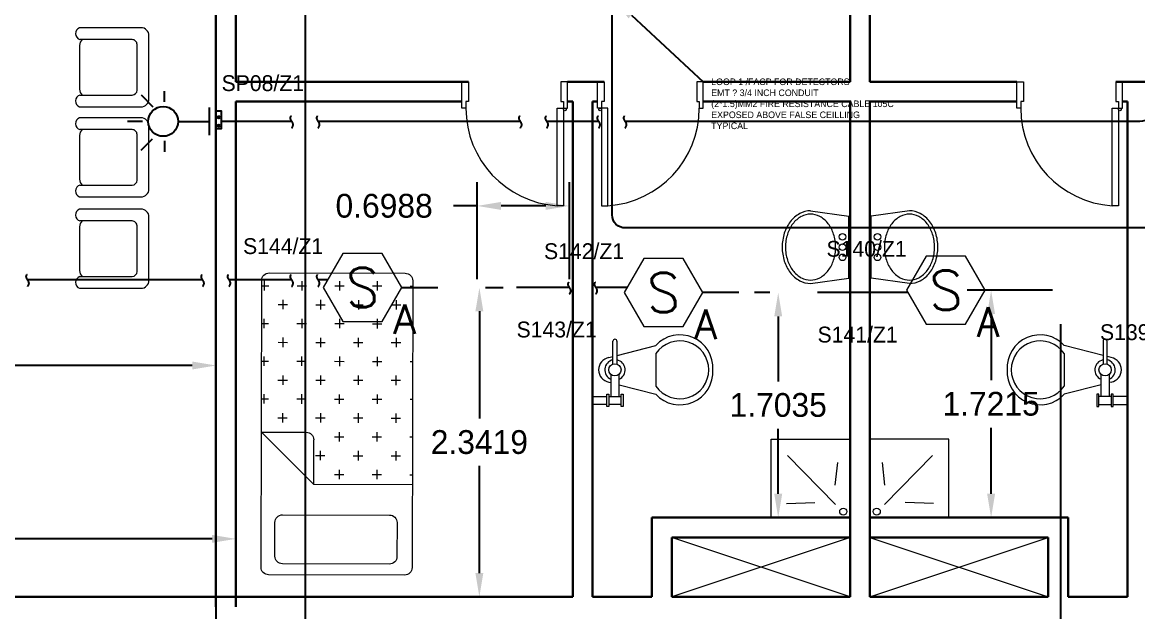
# Model space of a CAD drawing. Extents: x -3404 to 3497, y 0 to 399.
# Drawn here: x 63.86 to 72.3, y 367.76 to 372.23 of the extents above; entities that cross this region are included whole.
import ezdxf
from ezdxf import colors
from ezdxf.entities.mleader import LeaderData, LeaderLine
from ezdxf.enums import TextEntityAlignment as Align
from ezdxf.math import Vec2, Vec3

# ---------------------------------------------------------------- set-up
doc = ezdxf.new("R2010")
doc.units = 0
doc.header["$LTSCALE"] = 0.15
doc.linetypes.add('HIDDEN', pattern=[0.375, 0.25, -0.125])
doc.layers.get('0').update_dxf_attribs({"color": 252})
doc.layers.get('Defpoints').update_dxf_attribs({"color": 252})
for name, color, linetype in [('0 ARCH', 252, 'Continuous'), ('0 DD', 252, 'Continuous'), ('0 fire alarm', 252, 'Continuous'), ('0 sockets', 252, 'Continuous'), ('0 WIRING', 3, 'Continuous'), ('00-BT-FAS-TEXT', 2, 'Continuous'), ('AUTOINCR', 7, 'Continuous'), ('FIRE_LOOP', 7, 'Continuous'), ('WIRING', 4, 'Continuous')]:
    doc.layers.add(name, color=color, linetype=linetype)
for name, color, linetype, lineweight in [('anal', 252, 'Continuous', 20), ('DOOR', 252, 'Continuous', 20), ('FIXT', 252, 'Continuous', 9), ('FUR', 252, 'Continuous', 9), ('sofa', 252, 'Continuous', 9), ('T-FIRE-B', 4, 'Continuous', 0), ('T-TEXT', 2, 'Continuous', 0), ('wall', 252, 'Continuous', 30), ('WC', 252, 'Continuous', 9)]:
    doc.layers.add(name, color=color, linetype=linetype, lineweight=lineweight)
doc.styles.add('ROMANS', font='ROMANS.shx', dxfattribs={"width": 0.8})
doc.dimstyles.get("Standard").update_dxf_attribs({"dimtxt": 0.18, "dimasz": 0.18, "dimexe": 0.18, "dimexo": 0.0625, "dimgap": 0.09, "dimtad": 0, "dimtih": 1, "dimtoh": 1, "dimdec": 4, "dimzin": 0, "dimdsep": 46, "dimtxsty": 'Standard', "dimcen": 0.09, "dimadec": 0, "dimazin": 0, "dimtfac": 1, "dimtdec": 4, "dimtofl": 0, "dimtmove": 0, "dimatfit": 3, "dimfxl": 1, "dimtolj": 1, "dimtzin": 0, "dimarcsym": 0})

# ---------------------------------------------------------------- blocks, each defined once
blk = doc.blocks.new('A$C48FC3568')
at = {"layer": 'FUR'}
h = blk.add_hatch(dxfattribs=at)
h.set_pattern_fill('CROSS', color=256, scale=0.5, style=0)
h.set_pattern_definition([(0, (-34.60875, 58.23435), (0.125, -0.125), [0.0625, -0.1875]), (270, (-34.5775, 58.2656), (-0.125, -0.125), [0.0625, -0.1875])])
h.paths.add_polyline_path([(1.0549, 0.7028), (1.0549, 1), (0.05, 1, 0.414214), (0, 0.95), (0, 0.05, 0.414214), (0.05, 0), (1.402, 0), (1.402, 0.6528), (1.1049, 0.6528, -0.414214)])
for p, q in [((1.95, 1), (0.05, 1)), ((1.402, 0.6528), (1.0549, 1)), ((1.0549, 1), (1.0549, 0.7028)), ((0, 0.95), (0, 0.05)), ((1.877, 0.9085), (1.6523, 0.9085)), ((2, 0.05), (2, 0.95)), ((1.6023, 0.8585), (1.6023, 0.15)), ((1.927, 0.15), (1.927, 0.8585)), ((1.402, 0.6528), (1.1049, 0.6528)), ((1.402, 0), (1.402, 0.6528)), ((1.6523, 0.1), (1.877, 0.1)), ((0.05, 0), (1.95, 0))]:
    blk.add_line(p, q, dxfattribs=at)
for centre, start, end in [((0.05, 0.95), 90, 180), ((1.95, 0.95), 360, 90), ((1.6523, 0.8585), 90, 180), ((1.877, 0.8585), 360, 90), ((1.1049, 0.7028), 180, 270), ((1.6523, 0.15), 180, 270), ((1.877, 0.15), 270, 0), ((0.05, 0.05), 180, 270), ((1.95, 0.05), 270, 360)]:
    blk.add_arc(centre, 0.05, start, end, dxfattribs=at)
blk = doc.blocks.new('ARCH')
at = {"layer": 'anal'}
for p, q in [((70.125, 368.325), (68.775, 367.875)), ((70.125, 367.875), (68.775, 368.325)), ((70.125, 368.325), (68.775, 367.875)), ((70.125, 367.875), (68.775, 368.325)), ((70.275, 367.875), (71.625, 368.325)), ((70.275, 368.325), (71.625, 367.875)), ((70.275, 367.875), (71.625, 368.325)), ((70.275, 368.325), (71.625, 367.875))]:
    blk.add_line(p, q, dxfattribs=at)
at = {"layer": 'DOOR'}
for points in [[(67.2165, 371.575), (67.1865, 371.575), (67.1865, 371.775), (67.2365, 371.775), (67.2365, 371.625), (67.2165, 371.625)], [(67.9565, 371.575), (67.9865, 371.575), (67.9865, 371.775), (67.9365, 371.775), (67.9365, 371.625), (67.9565, 371.625)], [(68.2435, 371.575), (68.2135, 371.575), (68.2135, 371.775), (68.2635, 371.775), (68.2635, 371.625), (68.2435, 371.625)], [(68.9835, 371.575), (69.0135, 371.575), (69.0135, 371.775), (68.9635, 371.775), (68.9635, 371.625), (68.9835, 371.625)], [(71.4165, 371.575), (71.3865, 371.575), (71.3865, 371.775), (71.4365, 371.775), (71.4365, 371.625), (71.4165, 371.625)], [(72.1565, 371.575), (72.1865, 371.575), (72.1865, 371.775), (72.1365, 371.775), (72.1365, 371.625), (72.1565, 371.625)], [(67.9565, 371.575), (67.9565, 370.835), (67.9085, 370.835), (67.9085, 371.575)], [(68.2435, 371.575), (68.2435, 370.835), (68.2915, 370.835), (68.2915, 371.575)], [(72.1565, 371.575), (72.1565, 370.835), (72.1085, 370.835), (72.1085, 371.575)]]:
    blk.add_lwpolyline(points, close=True, dxfattribs=at)
for centre in [(67.9665, 371.565), (68.2335, 371.565), (72.1665, 371.565)]:
    blk.add_circle(centre, 0.01, dxfattribs=at)
for centre, start, end in [((67.9565, 371.575), 180, 266.27688), ((68.2435, 371.575), 273.72312, 0), ((72.1565, 371.575), 180, 266.27688)]:
    blk.add_arc(centre, 0.74, start, end, dxfattribs=at)
at = {"layer": 'FIXT'}
for p, q in [((69.8256, 370.798), (70.1165, 370.7569)), ((70.1165, 370.2891), (70.1165, 370.7569)), ((70.5744, 370.798), (70.2835, 370.7569)), ((70.2835, 370.2891), (70.2835, 370.7569)), ((69.8256, 370.248), (70.1165, 370.2891)), ((70.5744, 370.248), (70.2835, 370.2891))]:
    blk.add_line(p, q, dxfattribs=at)
for centre in [(70.0668, 370.6004), (70.3332, 370.6004), (70.0668, 370.523), (70.3332, 370.523), (70.0668, 370.4457), (70.3332, 370.4457)]:
    blk.add_circle(centre, 0.025, dxfattribs=at)
for centre, radius, start, end in [((69.8529, 370.5771), 0.2279, 118.61302, 142.7902), ((69.8529, 370.5771), 0.2029, 118.61302, 142.7902), ((69.8256, 370.6273), 0.1707, 90, 118.61302), ((69.8256, 370.6273), 0.1457, 90, 118.61302), ((69.8256, 370.6273), 0.1457, 61.38698, 90), ((69.7982, 370.5771), 0.2029, 37.2098, 61.38698), ((70.6018, 370.5771), 0.2029, 118.61302, 142.7902), ((70.5744, 370.6273), 0.1457, 90, 118.61302), ((70.5744, 370.6273), 0.1707, 61.38698, 90), ((70.5744, 370.6273), 0.1457, 61.38698, 90), ((70.5471, 370.5771), 0.2029, 37.2098, 61.38698), ((70.5471, 370.5771), 0.2279, 37.2098, 61.38698), ((69.896, 370.5444), 0.282, 142.7902, 162.54076), ((69.896, 370.5444), 0.257, 142.7902, 162.54076), ((69.7551, 370.5444), 0.257, 17.45924, 37.2098), ((70.6449, 370.5444), 0.257, 142.7902, 162.54076), ((70.504, 370.5444), 0.257, 17.45924, 37.2098), ((70.504, 370.5444), 0.282, 17.45924, 37.2098), ((69.9639, 370.523), 0.3532, 162.54076, 180), ((69.9639, 370.523), 0.3282, 162.54076, 180), ((69.6872, 370.523), 0.3282, 360, 17.45924), ((70.7128, 370.523), 0.3282, 162.54076, 180), ((70.4361, 370.523), 0.3282, 0, 17.45924), ((70.4361, 370.523), 0.3532, 360, 17.45924), ((69.9639, 370.523), 0.3532, 180, 197.45924), ((69.9639, 370.523), 0.3282, 180, 197.45924), ((69.6872, 370.523), 0.3282, 342.54076, 0), ((70.7128, 370.523), 0.3282, 180, 197.45924), ((70.4361, 370.523), 0.3282, 342.54076, 360), ((70.4361, 370.523), 0.3532, 342.54076, 0), ((69.896, 370.5017), 0.282, 197.45924, 217.2098), ((69.896, 370.5017), 0.257, 197.45924, 217.2098), ((69.7551, 370.5017), 0.257, 322.7902, 342.54076), ((70.6449, 370.5017), 0.257, 197.45924, 217.2098), ((70.504, 370.5017), 0.257, 322.7902, 342.54076), ((70.504, 370.5017), 0.282, 322.7902, 342.54076), ((69.8529, 370.469), 0.2279, 217.2098, 241.38698), ((69.8529, 370.469), 0.2029, 217.2098, 241.38698), ((69.7982, 370.469), 0.2029, 298.61302, 322.7902), ((70.6018, 370.469), 0.2029, 217.2098, 241.38698), ((70.5471, 370.469), 0.2029, 298.61302, 322.7902), ((70.5471, 370.469), 0.2279, 298.61302, 322.7902), ((69.8256, 370.4188), 0.1707, 241.38698, 270), ((69.8256, 370.4188), 0.1457, 241.38698, 270), ((69.8256, 370.4188), 0.1457, 270, 298.61302), ((70.5744, 370.4188), 0.1457, 241.38698, 270), ((70.5744, 370.4188), 0.1457, 270, 298.61302), ((70.5744, 370.4188), 0.1707, 270, 298.61302)]:
    blk.add_arc(centre, radius, start, end, dxfattribs=at)
at = {"layer": 'FUR'}
for p, q in [((64.7576, 372.1846), (64.2926, 372.1846)), ((64.6901, 372.0946), (64.2946, 372.0946)), ((64.8176, 371.6446), (64.8176, 372.1246)), ((64.2926, 372.0496), (64.2926, 371.7196)), ((64.7276, 371.7121), (64.7276, 372.0571)), ((64.2946, 371.6746), (64.6901, 371.6746)), ((64.2926, 371.5846), (64.7576, 371.5846)), ((64.7576, 371.5029), (64.2926, 371.5029)), ((64.6901, 371.4129), (64.2946, 371.4129)), ((64.8176, 370.9629), (64.8176, 371.4429)), ((64.2926, 371.3679), (64.2926, 371.0379)), ((64.7276, 371.0304), (64.7276, 371.3754)), ((64.2946, 370.9929), (64.6901, 370.9929)), ((64.2926, 370.9029), (64.7576, 370.9029)), ((64.7576, 370.8111), (64.2926, 370.8111)), ((64.8176, 370.2711), (64.8176, 370.7511)), ((64.2926, 370.6761), (64.2926, 370.3461)), ((64.6901, 370.7211), (64.2946, 370.7211)), ((64.7276, 370.3386), (64.7276, 370.6836)), ((64.2946, 370.3011), (64.6901, 370.3011)), ((64.2926, 370.2111), (64.7576, 370.2111))]:
    blk.add_line(p, q, dxfattribs=at)
for centre, major_axis, start_param, end_param in [((64.3101, 372.14), (-0.0339, 0.0339), 5.87299, 8.310278), ((64.7576, 372.1246), (-0.0424, 0.0424), 3.926991, 5.497787), ((64.3526, 372.0496), (-0.0424, 0.0424), 6.220521, 7.068583), ((64.6901, 372.0571), (-0.0265, -0.0265), 2.356194, 3.926991), ((64.3101, 371.6292), (-0.0339, -0.0339), 4.256093, 6.69338), ((64.3526, 371.7196), (-0.0424, -0.0424), -0.785398, 0.062664), ((64.6901, 371.7121), (-0.0265, -0.0265), 0.785398, 2.356194), ((64.7576, 371.6446), (-0.0424, -0.0424), 0.785398, 2.356194), ((64.3101, 371.4583), (-0.0339, 0.0339), 5.87299, 8.310278), ((64.7576, 371.4429), (-0.0424, 0.0424), 3.926991, 5.497787), ((64.3526, 371.3679), (-0.0424, 0.0424), 6.220521, 7.068583), ((64.6901, 371.3754), (-0.0265, -0.0265), 2.356194, 3.926991), ((64.3101, 370.9475), (-0.0339, -0.0339), 4.256093, 6.69338), ((64.3526, 371.0379), (-0.0424, -0.0424), -0.785398, 0.062664), ((64.6901, 371.0304), (-0.0265, -0.0265), 0.785398, 2.356194), ((64.7576, 370.9629), (-0.0424, -0.0424), 0.785398, 2.356194), ((64.3101, 370.7665), (-0.0339, 0.0339), 5.87299, 8.310278), ((64.7576, 370.7511), (-0.0424, 0.0424), 3.926991, 5.497787), ((64.3526, 370.6761), (-0.0424, 0.0424), 6.220521, 7.068583), ((64.6901, 370.6836), (-0.0265, -0.0265), 2.356194, 3.926991), ((64.3526, 370.3461), (-0.0424, -0.0424), -0.785398, 0.062664), ((64.6901, 370.3386), (-0.0265, -0.0265), 0.785398, 2.356194), ((64.3101, 370.2557), (-0.0339, -0.0339), 4.256093, 6.69338), ((64.7576, 370.2711), (-0.0424, -0.0424), 0.785398, 2.356194)]:
    blk.add_ellipse(centre, major_axis=major_axis, ratio=1, start_param=start_param, end_param=end_param, dxfattribs=at)
at = {"layer": 'sofa'}
for p, q in [((69.5284, 369.0689), (70.1268, 369.0689)), ((69.5284, 368.4689), (69.5284, 369.0689)), ((70.8716, 369.0689), (70.2732, 369.0689)), ((70.8716, 368.4689), (70.8716, 369.0689)), ((70.0156, 368.574), (69.6512, 368.9459)), ((70.0117, 368.7197), (70.0309, 368.8922)), ((70.3883, 368.7197), (70.3691, 368.8922)), ((70.3844, 368.574), (70.7488, 368.9459)), ((69.6435, 368.5817), (69.8583, 368.5893)), ((70.7565, 368.5817), (70.5417, 368.5893))]:
    blk.add_line(p, q, dxfattribs=at)
for centre in [(70.0731, 368.5203), (70.3269, 368.5203)]:
    blk.add_circle(centre, 0.0268, dxfattribs=at)
at = {"layer": 'wall'}
for p, q in [((65.325, 367.8), (65.325, 375.075)), ((65.475, 371.775), (65.475, 374.925)), ((70.125, 374.925), (70.125, 371.775)), ((70.125, 374.925), (70.125, 371.775)), ((70.275, 374.925), (70.275, 371.775)), ((70.275, 374.925), (70.275, 371.775)), ((67.2365, 371.775), (65.475, 371.775)), ((68.2635, 371.775), (67.9865, 371.775)), ((70.125, 371.775), (69.0135, 371.775)), ((70.275, 371.775), (71.3865, 371.775)), ((72.1365, 371.775), (72.4135, 371.775)), ((67.1865, 371.625), (65.475, 371.625)), ((65.475, 367.8), (65.475, 371.625)), ((68.025, 371.625), (67.9865, 371.625)), ((68.025, 371.625), (68.025, 367.875)), ((68.2135, 371.625), (68.175, 371.625)), ((68.175, 371.625), (68.175, 367.875)), ((70.125, 371.625), (69.0135, 371.625)), ((69.5835, 371.625), (69.5635, 371.625)), ((70.125, 371.625), (70.125, 368.475)), ((70.125, 371.625), (70.125, 367.875)), ((70.275, 371.625), (70.275, 368.475)), ((70.275, 371.625), (71.3865, 371.625)), ((70.275, 371.625), (70.275, 367.875)), ((70.8165, 371.625), (70.8365, 371.625)), ((72.1865, 371.625), (72.225, 371.625)), ((72.225, 371.625), (72.225, 367.875)), ((70.125, 368.475), (68.625, 368.475)), ((68.625, 368.475), (68.625, 367.875)), ((70.275, 368.475), (71.775, 368.475)), ((71.775, 368.475), (71.775, 367.875)), ((70.125, 368.325), (68.775, 368.325)), ((68.775, 368.325), (68.775, 367.875)), ((70.125, 368.325), (70.125, 367.875)), ((70.275, 368.325), (71.625, 368.325)), ((71.625, 368.325), (71.625, 367.875)), ((55.725, 367.875), (65.4, 367.875)), ((65.25, 367.875), (68.025, 367.875)), ((68.175, 367.875), (68.625, 367.875)), ((68.775, 367.875), (70.125, 367.875)), ((70.275, 367.875), (71.625, 367.875)), ((71.775, 367.875), (72.225, 367.875))]:
    blk.add_line(p, q, dxfattribs=at)
at = {"layer": 'WC'}
for p, q in [((68.3294, 369.6371), (68.3294, 369.81)), ((68.3603, 369.81), (68.3603, 369.6371)), ((72.0397, 369.81), (72.0397, 369.6371)), ((72.0706, 369.6371), (72.0706, 369.81)), ((68.3606, 369.7027), (68.6538, 369.7792)), ((72.0394, 369.7027), (71.7462, 369.7792)), ((68.2985, 369.6865), (68.3297, 369.6946)), ((68.6538, 369.7174), (68.6538, 369.4703)), ((71.7462, 369.7174), (71.7462, 369.4703)), ((72.1015, 369.6865), (72.0703, 369.6946)), ((68.314, 369.5597), (68.314, 369.3931)), ((68.3758, 369.3931), (68.3758, 369.5593)), ((72.0242, 369.3931), (72.0242, 369.5593)), ((72.086, 369.5597), (72.086, 369.3931)), ((68.2985, 369.5012), (68.3144, 369.497)), ((68.3756, 369.4811), (68.6538, 369.4085)), ((72.0244, 369.4811), (71.7462, 369.4085)), ((72.1015, 369.5012), (72.0856, 369.497)), ((68.175, 369.3931), (68.2831, 369.3931)), ((68.2831, 369.4085), (68.2985, 369.4085)), ((68.2831, 369.3158), (68.2831, 369.4085)), ((68.2985, 369.4085), (68.2985, 369.3158)), ((68.2985, 369.3931), (68.3912, 369.3931)), ((68.3912, 369.3158), (68.3912, 369.4085)), ((68.3912, 369.4085), (68.4067, 369.4085)), ((68.4067, 369.4085), (68.4067, 369.3158)), ((72.0088, 369.4085), (71.9933, 369.4085)), ((71.9933, 369.4085), (71.9933, 369.3158)), ((72.0088, 369.3158), (72.0088, 369.4085)), ((72.1015, 369.3931), (72.0088, 369.3931)), ((72.1015, 369.4085), (72.1015, 369.3158)), ((72.1169, 369.4085), (72.1015, 369.4085)), ((72.1169, 369.3158), (72.1169, 369.4085)), ((72.225, 369.3931), (72.1169, 369.3931)), ((68.2831, 369.3313), (68.175, 369.3313)), ((68.2985, 369.3158), (68.2831, 369.3158)), ((68.3912, 369.3313), (68.2985, 369.3313)), ((68.4067, 369.3158), (68.3912, 369.3158)), ((71.9933, 369.3158), (72.0088, 369.3158)), ((72.0088, 369.3313), (72.1015, 369.3313)), ((72.1015, 369.3158), (72.1169, 369.3158)), ((72.1169, 369.3313), (72.225, 369.3313))]:
    blk.add_line(p, q, dxfattribs=at)
for centre in [(68.3449, 369.5938), (72.0551, 369.5938)]:
    blk.add_circle(centre, 0.0463, dxfattribs=at)
for centre, radius, start, end in [((68.3449, 369.81), 0.0154, 360, 180), ((68.8366, 369.6086), 0.25, 356.62, 136.9828), ((68.8352, 369.5927), 0.2201, 0.3, 145.4946), ((71.5634, 369.6086), 0.25, 43.0172, 183.38), ((71.5648, 369.5927), 0.2201, 34.5054, 179.7), ((72.0551, 369.81), 0.0154, 0, 180), ((68.3155, 369.5938), 0.0942, 100.3889, 259.61114), ((68.3449, 369.5938), 0.0772, 101.423, 247.14953), ((68.3449, 369.5938), 0.0772, 293.4137, 78.1237), ((72.0551, 369.5938), 0.0772, 101.8763, 246.5863), ((72.0551, 369.5938), 0.0772, 292.85047, 78.577), ((72.0845, 369.5938), 0.0942, 280.38886, 79.6111), ((68.8366, 369.5791), 0.25, 223.01722, 3.38), ((68.8352, 369.595), 0.2201, 214.50543, 359.7), ((71.5634, 369.5791), 0.25, 176.62, 316.98278), ((71.5648, 369.595), 0.2201, 180.3, 325.49457)]:
    blk.add_arc(centre, radius, start, end, dxfattribs=at)
at = {"layer": 'FUR', "extrusion": (0, 0, -1), "xscale": 1.142857142856969, "yscale": 1.142857142856969, "zscale": -1.142857142857, "rotation": 270.1259017659578}
blk.add_blockref('A$C48FC3568', (-66.8139, 370.3252), dxfattribs=at)
blk = doc.blocks.new('dressable smoke detectore above false ceiling')
blk.add_lwpolyline([(200, 0), (100, 173.2), (-100, 173.2), (-200, 0), (-100, -173.2), (100, -173.2)], close=True)
at = {"layer": 'T-TEXT', "style": 'ROMANS'}
blk.add_attdef('S', text='', height=200, dxfattribs=at).set_placement((0, 0, 0), align=Align.MIDDLE)
blk.add_attdef('A', text='', height=150, dxfattribs=at).set_placement((214.9, -161.3), align=Align.MIDDLE_CENTER)
blk = doc.blocks.new('*U101')
at = {"linetype": 'ByBlock'}
h = blk.add_hatch(dxfattribs=at)
h.set_pattern_fill('ANGLE', color=2)
h.set_pattern_definition([(0, (0, 0), (0, 6.985), [5.08, -1.905]), (90, (0, 0), (-6.985, 4e-16), [5.08, -1.905])])
h.paths.add_polyline_path([(27, -14, 1), (15, -14, 1)])
at = {"color": 1}
for p, q in [((-0.8, 373.8), (-0.8, 450)), ((-89.7, 324.6), (-147.6, 382.6)), ((134.9, 380.2), (74.6, 321.5)), ((-99, 262.2), (-154.6, 262.2)), ((99, 262.2), (154.6, 262.2)), ((0, 192.9), (0, 34.9)), ((70.7, 34.9), (-70.7, 34.9)), ((70.7, 0), (-70.7, 0))]:
    blk.add_line(p, q, dxfattribs=at)
at = {"color": 6, "linetype": 'ByBlock'}
blk.add_lwpolyline([(-37.4, 0), (54.5, 0), (54.5, -26), (-37.4, -26)], close=True, dxfattribs=at)
at = {"color": 1}
blk.add_circle((0, 268.8), 75.9, dxfattribs=at)
at = {"color": 6, "linetype": 'ByBlock'}
for centre in [(-21, -14), (21, -14)]:
    blk.add_circle(centre, 6, dxfattribs=at)
blk = doc.blocks.new('endtick', base_point=(-3267.27, -69559.4))
at = {"layer": 'WIRING', "color": 2, "linetype": 'HIDDEN'}
blk.add_spline([(-3267.27, -69509.4), (-3276.985, -69534.4), (-3267.27, -69559.4), (-3256.425, -69584.4), (-3267.27, -69609.4)], degree=3, dxfattribs=at)
blk = doc.blocks.new('*D231')
at = {"layer": '0 DD', "color": 0, "lineweight": -2, "transparency": 16777216}
for p, q in [((67.3652, 370.2169), (67.4987, 370.2169)), ((67.3187, 370.0369), (67.3187, 369.2259)), ((67.3187, 368.055), (67.3187, 368.8659)), ((67.3652, 367.875), (67.4987, 367.875))]:
    blk.add_line(p, q, dxfattribs=at)
at = {"layer": '0 DD', "color": 0, "transparency": 16777216}
for points in [[(67.2887, 370.0369), (67.3487, 370.0369), (67.3187, 370.2169)], [(67.2887, 368.055), (67.3487, 368.055), (67.3187, 367.875)]]:
    blk.add_solid(points, dxfattribs=at)
at = {"layer": 'Defpoints', "color": 0, "transparency": 16777216}
for p in [(67.3027, 370.2169), (67.3027, 367.875), (67.3187, 367.875)]:
    blk.add_point(p, dxfattribs=at)
at = {"layer": '0 DD', "color": 0, "transparency": 16777216, "insert": (67.3187, 369.0459), "char_height": 0.18, "attachment_point": 5}
blk.add_mtext('\\A1;2.3419', dxfattribs=at)
blk = doc.blocks.new('*D232')
at = {"layer": '0 DD', "color": 0, "lineweight": -2, "transparency": 16777216}
for p, q in [((67.3027, 370.2794), (67.3027, 371.015)), ((68.0014, 370.2798), (68.0014, 371.015)), ((67.3027, 370.835), (67.1227, 370.835)), ((67.8214, 370.835), (67.4827, 370.835))]:
    blk.add_line(p, q, dxfattribs=at)
at = {"layer": '0 DD', "color": 0, "transparency": 16777216}
for points in [[(67.4827, 370.865), (67.4827, 370.805), (67.3027, 370.835)], [(67.8214, 370.865), (67.8214, 370.805), (68.0014, 370.835)]]:
    blk.add_solid(points, dxfattribs=at)
at = {"layer": 'Defpoints', "color": 0, "transparency": 16777216}
for p in [(68.0014, 370.835), (67.3027, 370.2169), (68.0014, 370.2173)]:
    blk.add_point(p, dxfattribs=at)
at = {"layer": '0 DD', "color": 0, "transparency": 16777216, "insert": (66.5977, 370.835), "char_height": 0.18, "attachment_point": 5}
blk.add_mtext('\\A1;0.6988', dxfattribs=at)
blk = doc.blocks.new('*D233')
at = {"layer": '0 DD', "color": 0, "lineweight": -2, "transparency": 16777216}
for p, q in [((69.5183, 370.1785), (69.4008, 370.1785)), ((69.5808, 369.9985), (69.5808, 369.5068)), ((69.5808, 368.655), (69.5808, 369.1468)), ((69.5183, 368.475), (69.4008, 368.475))]:
    blk.add_line(p, q, dxfattribs=at)
at = {"layer": '0 DD', "color": 0, "transparency": 16777216}
for points in [[(69.5508, 369.9985), (69.6108, 369.9985), (69.5808, 370.1785)], [(69.5508, 368.655), (69.6108, 368.655), (69.5808, 368.475)]]:
    blk.add_solid(points, dxfattribs=at)
at = {"layer": 'Defpoints', "color": 0, "transparency": 16777216}
for p in [(69.5808, 370.1785), (69.5808, 368.475), (69.5808, 368.475)]:
    blk.add_point(p, dxfattribs=at)
at = {"layer": '0 DD', "color": 0, "transparency": 16777216, "insert": (69.5808, 369.3268), "char_height": 0.18, "attachment_point": 5}
blk.add_mtext('\\A1;1.7035', dxfattribs=at)
blk = doc.blocks.new('*D234')
at = {"layer": '0 DD', "color": 0, "lineweight": -2, "transparency": 16777216}
for p, q in [((71.6565, 370.1965), (71.0123, 370.1965)), ((71.1923, 370.0165), (71.1923, 369.5157)), ((71.1923, 368.655), (71.1923, 369.1557)), ((71.6565, 368.475), (71.0123, 368.475))]:
    blk.add_line(p, q, dxfattribs=at)
at = {"layer": '0 DD', "color": 0, "transparency": 16777216}
for points in [[(71.1623, 370.0165), (71.2223, 370.0165), (71.1923, 370.1965)], [(71.1623, 368.655), (71.2223, 368.655), (71.1923, 368.475)]]:
    blk.add_solid(points, dxfattribs=at)
at = {"layer": 'Defpoints', "color": 0, "transparency": 16777216}
for p in [(71.719, 370.1965), (71.1923, 368.475), (71.719, 368.475)]:
    blk.add_point(p, dxfattribs=at)
at = {"layer": '0 DD', "color": 0, "transparency": 16777216, "insert": (71.1923, 369.3357), "char_height": 0.18, "attachment_point": 5}
blk.add_mtext('\\A1;1.7215', dxfattribs=at)
blk = doc.blocks.new('*D235')
at = {"layer": '0 DD', "color": 0, "lineweight": -2, "transparency": 16777216}
for p, q in [((56.8012, 367.9375), (56.8012, 368.494)), ((65.475, 367.9375), (65.475, 368.494)), ((56.9812, 368.314), (60.5981, 368.314)), ((65.295, 368.314), (61.6781, 368.314))]:
    blk.add_line(p, q, dxfattribs=at)
at = {"layer": '0 DD', "color": 0, "transparency": 16777216}
for points in [[(56.9812, 368.344), (56.9812, 368.284), (56.8012, 368.314)], [(65.295, 368.344), (65.295, 368.284), (65.475, 368.314)]]:
    blk.add_solid(points, dxfattribs=at)
at = {"layer": 'Defpoints', "color": 0, "transparency": 16777216}
for p in [(65.475, 368.314), (56.8012, 367.875), (65.475, 367.875)]:
    blk.add_point(p, dxfattribs=at)
at = {"layer": '0 DD', "color": 0, "transparency": 16777216, "insert": (61.1381, 368.314), "char_height": 0.18, "attachment_point": 5}
blk.add_mtext('\\A1;8.6738', dxfattribs=at)
blk = doc.blocks.new('*D242')
at = {"layer": '0 DD', "color": 0, "lineweight": -2, "transparency": 16777216}
for p, q in [((61.126, 370.2117), (61.126, 369.4467)), ((65.325, 369.7007), (65.325, 369.4467)), ((61.306, 369.6267), (62.7305, 369.6267)), ((65.145, 369.6267), (63.7205, 369.6267))]:
    blk.add_line(p, q, dxfattribs=at)
at = {"layer": '0 DD', "color": 0, "transparency": 16777216}
for points in [[(61.306, 369.6567), (61.306, 369.5967), (61.126, 369.6267)], [(65.145, 369.6567), (65.145, 369.5967), (65.325, 369.6267)]]:
    blk.add_solid(points, dxfattribs=at)
at = {"layer": 'Defpoints', "color": 0, "transparency": 16777216}
for p in [(61.126, 370.2742), (65.325, 369.7632), (61.126, 369.6267)]:
    blk.add_point(p, dxfattribs=at)
at = {"layer": '0 DD', "color": 0, "transparency": 16777216, "insert": (63.2255, 369.6267), "char_height": 0.18, "attachment_point": 5}
blk.add_mtext('\\A1;4.1990', dxfattribs=at)

msp = doc.modelspace()

# ---------------------------------------------------------------- linework, layer by layer
at = {"layer": '0 sockets', "color": 3}
for points in [[(72.41895, 373.39173), (72.41895, 371.575, -0.4142136), (72.31895, 371.475), (68.42329, 371.475)], [(65.325, 371.475), (65.325, 365.89796, -0.4142136), (65.225, 365.79796), (57.0034, 365.79796)]]:
    msp.add_lwpolyline(points, format="xyb", dxfattribs=at)
at = {"layer": '0 sockets', "color": 2}
msp.add_lwpolyline([(65.99942, 373.34888), (65.99942, 357.65, 0.4142136), (66.09942, 357.55), (70.15404, 357.55)], format="xyb", dxfattribs=at)
at = {"layer": '0 sockets', "color": 3}
for points in [[(65.32505, 371.475), (65.325, 371.475)], [(65.89942, 371.475), (65.36359, 371.475)], [(67.63011, 371.475), (66.09942, 371.475)], [(68.22329, 371.475), (67.83011, 371.475)]]:
    msp.add_lwpolyline(points, dxfattribs=at)
at = {"layer": 'FIRE_LOOP', "color": 3}
for points in [[(73.28865, 370.5257), (73.28865, 370.56808, 0.4142136), (73.18865, 370.66808), (68.42329, 370.66808, -0.4142136), (68.32329, 370.76808), (68.32329, 373.15105)], [(69.57046, 365.39758), (71.61903, 365.39758, 0.4142136), (71.71903, 365.49758), (71.71903, 369.93884)]]:
    msp.add_lwpolyline(points, format="xyb", dxfattribs=at)
for points in [[(65.225, 370.27416), (63.9, 370.27416)], [(65.89942, 370.27416), (65.425, 370.27416)], [(66.1696, 370.27416), (66.09942, 370.27416)], [(66.73148, 370.21687), (67.00518, 370.21687)], [(68.00166, 370.21687), (67.60013, 370.21687)], [(68.43686, 370.21687), (68.20166, 370.21687)], [(69.28337, 370.17853), (69.00967, 370.17853)], [(70.56326, 370.17853), (69.87832, 370.17853)], [(71.42155, 370.19646), (71.14786, 370.19646)]]:
    msp.add_lwpolyline(points, dxfattribs=at)

# ---------------------------------------------------------------- block references
at = {"layer": '0 ARCH', "color": 3}
msp.add_blockref('ARCH', (0, 0), dxfattribs=at)
at = {"layer": '0 fire alarm', "color": 3}
for name, p, xscale, yscale, zscale, rotation in [('*U101', (65.325, 371.475), 0.001488, 0.001488, 0.001488, 90), ('endtick', (65.89942, 371.475), 0.001, 0.001, 0.001, 180), ('endtick', (66.09942, 371.475), 0.001, 0.001, 0.001, 180), ('endtick', (67.63011, 371.475), 0.001, 0.001, 0.001, 180), ('endtick', (67.83011, 371.475), 0.001, 0.001, 0.001, 180), ('endtick', (68.22329, 371.475), 0.001, 0.001, 0.001, 180), ('endtick', (68.42329, 371.475), 0.001, 0.001, 0.001, 179.9999999999992), ('endtick', (63.9, 370.27416), 0.001, 0.001, 0.001, 180), ('endtick', (65.225, 370.27416), 0.001, 0.001, 0.001, 180), ('endtick', (65.425, 370.27416), 0.001, 0.001, 0.001, 180), ('endtick', (65.89942, 370.27416), 0.001, 0.001, 0.001, 180), ('endtick', (66.09942, 370.27416), 0.001, 0.001, 0.001, 180), ('endtick', (68.00166, 370.21687), 0.001, 0.001, 0.001, 180), ('endtick', (68.20166, 370.21687), 0.001, 0.001, 0.001, 180)]:
    msp.add_blockref(name, p, dxfattribs=dict(at, xscale=xscale, yscale=yscale, zscale=zscale, rotation=rotation))
at = {"layer": 'T-FIRE-B', "color": 2, "xscale": 0.001487761816891826, "yscale": 0.001487761816891826, "zscale": 0.001487761816891826}
for p in [(66.434, 370.21687), (68.7122, 370.17853), (70.85038, 370.19646)]:
    msp.add_blockref('dressable smoke detectore above false ceiling', p, dxfattribs=at).add_auto_attribs({'S': 'S', 'A': 'A'})

# ---------------------------------------------------------------- texts
at = {"layer": 'AUTOINCR', "color": 1}
msp.add_text('SP08/Z1', height=0.12, dxfattribs=at).set_placement((65.36718, 371.66859), align=Align.BOTTOM_LEFT)
at = {"layer": 'AUTOINCR', "color": 2}
for s, p in [('S144/Z1', (66.13645, 370.43456)), ('S140/Z1', (70.55283, 370.41415)), ('S142/Z1', (68.41464, 370.39621))]:
    msp.add_text(s, height=0.12, dxfattribs=at).set_placement(p, align=Align.BOTTOM_RIGHT)
for s, p in [('S143/Z1', (67.60021, 369.95918)), ('S141/Z1', (69.8784, 369.92084)), ('S139/Z1', (72.01658, 369.93877))]:
    msp.add_text(s, height=0.12, dxfattribs=at).set_placement(p, align=Align.TOP_LEFT)

# ---------------------------------------------------------------- dimensions: what is measured, and where the dimension line sits
at = {"layer": '0 DD', "color": 6}
dim = msp.add_linear_dim(base=(68.00141, 370.835), p1=(67.30265, 370.21687), p2=(68.00141, 370.21727), dimstyle='Standard', dxfattribs=at)
dim.commit()
dim.dimension.update_dxf_attribs({"geometry": '*D232', "text_midpoint": (66.59765, 370.835), "dimtype": 160})
for base, p1, p2, picture, middle in [((61.126, 369.62671), (65.325, 369.76318), (61.126, 370.27416), '*D242', (63.2255, 369.62671)), ((65.475, 368.31398), (56.80117, 367.875), (65.475, 367.875), '*D235', (61.13808, 368.31398))]:
    dim = msp.add_linear_dim(base=base, p1=p1, p2=p2, dimstyle='Standard', dxfattribs=at)
    dim.commit()
    dim.dimension.update_dxf_attribs({"geometry": picture, "text_midpoint": middle})
for base, p1, p2, picture, middle in [((67.31873, 367.875), (67.30265, 370.21687), (67.30265, 367.875), '*D231', (67.31873, 369.04593)), ((69.58085, 368.475), (69.58085, 370.17853), (69.58085, 368.475), '*D233', (69.58085, 369.32676)), ((71.1923, 368.475), (71.71903, 370.19646), (71.71903, 368.475), '*D234', (71.1923, 369.33573))]:
    dim = msp.add_linear_dim(base=base, p1=p1, p2=p2, angle=90, dimstyle='Standard', dxfattribs=at)
    dim.commit()
    dim.dimension.update_dxf_attribs({"geometry": picture, "text_midpoint": middle})

# ---------------------------------------------------------------- leaders
at = {"layer": '0 WIRING', "color": 3}
ml = msp.add_multileader_mtext('Standard', dxfattribs=at)
ml.set_content('LOOP 1 /FACP FOR DETECTORS\\PEMT ? 3/4 INCH CONDUIT\\P(2*1.5)MM2 FIRE RESISTANCE CABLE 105C\\PEXPOSED ABOVE FALSE CEILLING\\PTYPICAL', color=6)
ml.set_leader_properties()
ml.build(insert=Vec2(0, 0))
ml.multileader.update_dxf_attribs({"text_right_attachment_type": 6, "dogleg_length": 0.05, "arrow_head_size": 0.2})
ctx = ml.context
ctx.base_point, ctx.char_height, ctx.arrow_head_size, ctx.landing_gap_size = Vec3(69.06348, 371.775), 0.05, 0.2, 0.01
ctx.right_attachment = 6
notes = []
notes.append((ctx, [(0, (1, 1, 0), (69.01348, 371.775), (1, 0), 0.05, [(0, [(68.32329, 372.41616)], 0, [])])]))
ctx.mtext.insert, ctx.mtext.width, ctx.mtext.flow_direction = Vec3(69.07348, 371.8), 1.734805, 5
at = {"layer": '00-BT-FAS-TEXT', "color": 3}
ml = msp.add_multileader_mtext('Standard', dxfattribs=at)
ml.set_content('{\\C2;ZONE 1 /FACP FOR DETECTORS\\PEMT ? 3/4 INCH CONDUIT\\P(2*1.5)MM2 FIRE RESISTANCE CABLE 105C\\PEXPOSED ABOVE FALSE CEILLING\\PTYPICAL}', color=6)
ml.set_leader_properties()
ml.build(insert=Vec2(0, 0))
ml.multileader.update_dxf_attribs({"text_right_attachment_type": 6, "dogleg_length": 0.05, "arrow_head_size": 0.2})
ctx = ml.context
ctx.base_point, ctx.char_height, ctx.arrow_head_size, ctx.landing_gap_size = Vec3(50.48109, 371.55466), 0.05, 0.2, 0.01
ctx.right_attachment = 6
notes.append((ctx, [(0, (1, 1, 0), (50.43109, 371.55466), (1, 0), 0.05, [(0, [(49.225, 372.03265)], 0, [])])]))
ctx.mtext.insert, ctx.mtext.width, ctx.mtext.flow_direction = Vec3(50.49109, 371.57966), 3430, 5
for ctx, leaders in notes:
    for number, flags, end, landing, length, lines in leaders:
        leader = LeaderData()
        leader.index, (leader.has_last_leader_line, leader.has_dogleg_vector, leader.attachment_direction) = number, flags
        leader.last_leader_point, leader.dogleg_vector, leader.dogleg_length = Vec3(end), Vec3(landing), length
        for number, points, colour, breaks in lines:
            line = LeaderLine()
            line.index, line.vertices, line.color, line.breaks = number, Vec3.list(points), colors.encode_raw_color(colour), breaks
            leader.lines.append(line)
        ctx.leaders.append(leader)

doc.saveas('drawing.dxf')
